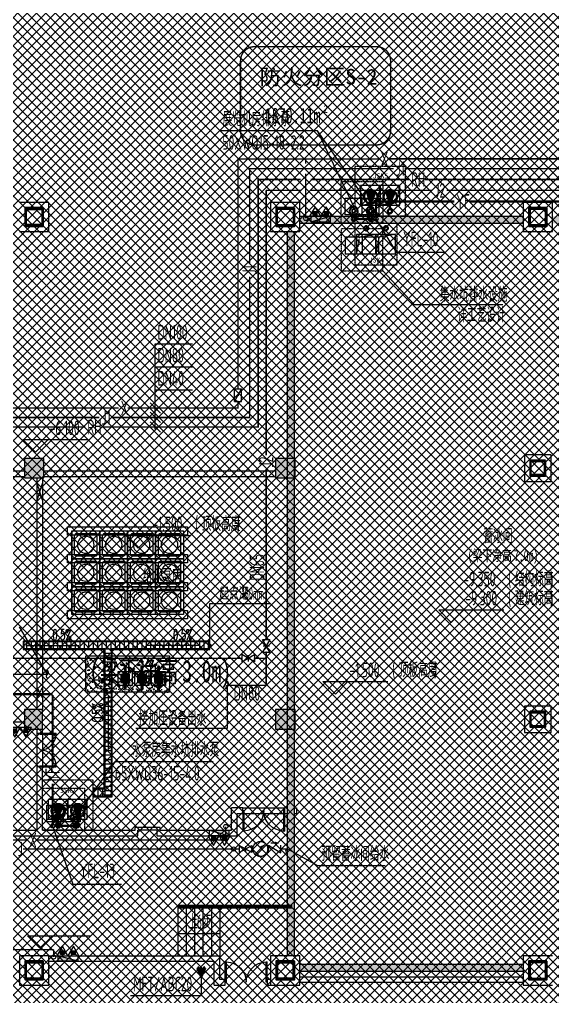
# Model space of a CAD drawing. Extents: x -2120532 to 1934524, y -1331911 to 424203.
# Drawn here: x -54734 to -35634, y -275195 to -240185 of the extents above; entities that cross this region are included whole.
import ezdxf

# ---------------------------------------------------------------- set-up
doc = ezdxf.new("R2010")
doc.units = 0
doc.header["$LTSCALE"] = 10
for name, pattern in [('( Hidden )', [0.375, 0.25, -0.125]), ('CONTINOUS', [0]), ('DASH', [0.35, 0.25, -0.1]), ('S', [0.82, 0.35, -0.06, 0, -0.06, 0.35]), ('排水', [1.1, 1, -0.1])]:
    doc.linetypes.add(name, pattern=pattern)
for name, color, linetype in [('0-绿', 3, 'Continuous'), ('0-蓝', 5, 'Continuous'), ('03小品', 2, 'Continuous'), ('A-COLUMN', 8, 'Continuous'), ('A-DIM_ELEV', 3, 'Continuous'), ('A-ROOM_NAME', 23, 'Continuous'), ('A-WALL', 2, 'Continuous'), ('COLUMN', 6, 'Continuous'), ('DIM_ELEV', 3, 'Continuous'), ('DIM_LEAD', 3, 'Continuous'), ('DIM_SYMB', 3, 'Continuous'), ('DOOR_FIRE', 8, 'Continuous'), ('HANDRAIL', 3, 'Continuous'), ('PUB_HATCH', 8, 'Continuous'), ('SPACE', 7, 'Continuous'), ('W-DIM_压力废', 3, 'Continuous'), ('W-DIM_直饮', 3, 'Continuous'), ('W-DIM_给水', 3, 'Continuous'), ('W-EQUIP_消火栓', 7, 'Continuous'), ('W-EQUIP_灭火器', 7, 'Continuous'), ('W-EQUIP_给水', 7, 'Continuous'), ('W-PIPE-压力废', 31, 'Continuous'), ('W-PIPE-消防', 1, 'Continuous'), ('W-PIPE-直饮', 62, 'Continuous'), ('W-PIPE-给水', 3, 'Continuous'), ('W-PIPE-给水中', 72, 'S'), ('W-TEXT_压力废', 7, 'Continuous'), ('W-TEXT_消防', 7, 'Continuous'), ('W-TEXT_直饮', 7, 'Continuous'), ('W-TEXT_给水', 7, 'Continuous'), ('W-TWT_DASH', 8, 'Continuous'), ('W-TWT_LEAD', 3, 'Continuous'), ('W-VALVE_压力废', 7, 'Continuous'), ('W-VALVE_废水', 7, 'Continuous'), ('W-VALVE_消防', 7, 'Continuous'), ('W-VALVE_给水', 7, 'Continuous'), ('W-VPIPE-压力废', 31, 'Continuous'), ('W-VPIPE-消防', 1, 'Continuous'), ('W-VPIPE-给水', 3, 'Continuous'), ('画水辅助', 6, 'Continuous'), ('集水坑', 4, 'Continuous')]:
    doc.layers.add(name, color=color, linetype=linetype)
doc.layers.add('DIM_MODI', color=6, linetype='Continuous', plot=False)
doc.layers.add('GPS-污水', color=2, linetype='排水', lineweight=40)
doc.layers.add('钢柱', color=51, linetype='Continuous', lineweight=35)
doc.styles.add('8B2_02', font='tssdeng.shx', dxfattribs={"width": 0.6, "bigfont": 'TSSDCHN.shx'})
doc.styles.add('_TCH_DIM', font='SIMPLEX', dxfattribs={"bigfont": 'GBCBIG'})
doc.styles.get("Standard").update_dxf_attribs({"font": 'TSSDENG.shx', "width": 0.7, "bigfont": 'TSSDCHN.shx'})
doc.styles.add('黑体', font='simhei.ttf', dxfattribs={"width": 0.65})

# ---------------------------------------------------------------- blocks, each defined once
blk = doc.blocks.new('集水坑1500x1500')
blk.add_line((750, -300), (750, -900))
at = {"linetype": '( Hidden )'}
blk.add_lwpolyline([(0, 0), (1500, 0), (1500, -1500), (0, -1500)], close=True, dxfattribs=at)
blk.add_lwpolyline([(150, -900), (150, -300), (1350, -300), (1350, -900)], close=True)
blk = doc.blocks.new('A$C2E841D35')
at = {"color": 7, "ltscale": 100}
for p, q in [((292, 381), (181, 381)), ((292, 219), (181, 219)), ((292, -219), (181, -219)), ((292, -381), (181, -381))]:
    blk.add_line(p, q, dxfattribs=at)
for centre, radius in [((150, 297), 86.2), ((150, 297), 86.2), ((150, 300), 62), ((430, 300), 159), ((430, 300), 159), ((430, 300), 140), ((430, 300), 140), ((430, 300), 73.2), ((430, 300), 73.2), ((430, 300), 56.6), ((430, 300), 56.6), ((150, -303), 86.2), ((150, -303), 86.2), ((150, -300), 62), ((430, -300), 159), ((430, -300), 159), ((430, -300), 140), ((430, -300), 140), ((430, -300), 73.2), ((430, -300), 73.2), ((430, -300), 56.6), ((430, -300), 56.6)]:
    blk.add_circle(centre, radius, dxfattribs=at)
blk = doc.blocks.new('$VALVE$00000485')
at = {"linetype": 'CONTINOUS'}
for p, q in [((-90, 67), (-90, -42)), ((90, 42), (-90, 42)), ((90, -40), (-90, -18))]:
    blk.add_line(p, q, dxfattribs=at)
for q in [(90, 72), (90, -72)]:
    blk.add_line((90, 0), q)
for p in [(-90, 0), (90, 0)]:
    blk.add_point(p)
blk = doc.blocks.new('$VALVE$00000447')
for p, q in [((-82, 0), (-82, 90)), ((-82, 0), (-82, -90)), ((82, 0), (82, 90)), ((82, 0), (82, -90))]:
    blk.add_line(p, q)
blk.add_circle((0, 0), 60.1)
for p in [(-82, 0), (82, 0)]:
    blk.add_point(p)
blk = doc.blocks.new('$VALVE$00000591')
blk.add_line((67, 530), (-67, 369))
blk.add_lwpolyline([(-67, 369, 0, 40, 0), (-14, 463, 40, 40, 0)], format="xyseb")
for points, const_width in [([(0, 300), (0, 0)], 30), ([(0, 182), (75, 182), (75, 107)], 7.5)]:
    blk.add_lwpolyline(points, dxfattribs=dict(const_width=const_width))
for radius in [150, 110]:
    blk.add_circle((0, 450), radius)
blk = doc.blocks.new('$VALVE$00000486')
for p, q in [((90, 55), (-90, 16)), ((-90, -48), (-90, 48)), ((90, 72), (90, -72)), ((90, 72), (90, -72)), ((90, -72), (90, 72)), ((90, -55), (-90, -16))]:
    blk.add_line(p, q)
for p in [(-90, 0), (90, 0)]:
    blk.add_point(p)
blk = doc.blocks.new('0516建筑图_t8-消防泵')
at = {"layer": 'W-VALVE_消防'}
for p, q in [((-373, 133), (-413, 133)), ((-413, -133), (-413, 133)), ((-373, -133), (-373, 133)), ((-333, 133), (-373, 133)), ((-333, -133), (-333, 133)), ((-234, 53), (-333, 53)), ((-300, 53), (-300, 300)), ((-300, 300), (300, 300)), ((-191, 146), (-219, 194)), ((-146, 191), (-194, 219)), ((0, 9), (-167, 9)), ((-166, 22), (0, 22)), ((0, 37), (-163, 37)), ((-160, 50), (0, 50)), ((0, 64), (-155, 64)), ((-149, 77), (0, 77)), ((0, 96), (-137, 96)), ((-127, 109), (0, 109)), ((0, 124), (-112, 124)), ((-96, 137), (0, 137)), ((0, 158), (-57, 158)), ((0, 158), (57, 158)), ((96, 137), (0, 137)), ((0, 124), (112, 124)), ((127, 109), (0, 109)), ((0, 96), (137, 96)), ((149, 77), (0, 77)), ((0, 64), (155, 64)), ((160, 50), (0, 50)), ((0, 37), (163, 37)), ((166, 22), (0, 22)), ((0, 9), (167, 9)), ((146, 191), (194, 219)), ((191, 146), (219, 194)), ((234, 53), (333, 53)), ((300, 53), (300, 300)), ((333, -133), (333, 133)), ((333, 133), (413, 133)), ((373, -133), (373, 133)), ((413, -133), (413, 133)), ((-373, -133), (-413, -133)), ((-333, -133), (-373, -133)), ((-234, -53), (-333, -53)), ((-300, -300), (-300, -53)), ((-300, -300), (300, -300)), ((-191, -146), (-219, -194)), ((-146, -191), (-194, -219)), ((0, -9), (-167, -9)), ((-166, -22), (0, -22)), ((0, -37), (-163, -37)), ((-160, -50), (0, -50)), ((0, -64), (-155, -64)), ((-149, -77), (0, -77)), ((-137, -96), (137, -96)), ((-127, -109), (0, -109)), ((0, -124), (-112, -124)), ((-96, -137), (0, -137)), ((0, -158), (-57, -158)), ((0, -9), (167, -9)), ((166, -22), (0, -22)), ((0, -37), (163, -37)), ((160, -50), (0, -50)), ((0, -64), (155, -64)), ((149, -77), (0, -77)), ((127, -109), (0, -109)), ((0, -124), (112, -124)), ((96, -137), (0, -137)), ((0, -158), (57, -158)), ((146, -191), (194, -219)), ((191, -146), (219, -194)), ((234, -53), (333, -53)), ((300, -300), (300, -53)), ((333, -133), (413, -133))]:
    blk.add_line(p, q, dxfattribs=at)
blk.add_lwpolyline([(500, -500), (-500, -500), (-500, 500), (500, 500)], close=True, dxfattribs=at)
at = {"layer": 'W-VALVE_消防', "const_width": 13.3}
for points in [[(-204, 211, -1), (-204, 197, -1)], [(211, 204, -1), (197, 204, -1)], [(-211, -204, -1), (-197, -204, -1)], [(204, -211, -1), (204, -197, -1)]]:
    blk.add_lwpolyline(points, format="xyb", close=True, dxfattribs=at)
at = {"layer": 'W-VALVE_消防'}
for centre, radius in [((-273, 273), 20), ((0, 0), 240), ((273, 273), 20), ((769, 0), 75), ((-273, -273), 20), ((273, -273), 20)]:
    blk.add_circle(centre, radius, dxfattribs=at)
for centre, radius, start, end in [((0, 0), 300, 137.7195, 222.2805), ((-203, 203), 18.7, 134.99999, 210.81545), ((-203, 203), 18.7, 59.18455, 134.99999), ((0, 0), 300, 47.71949, 132.28051), ((203, 203), 18.7, 45, 120.81545), ((203, 203), 18.7, 329.18455, 45), ((0, 0), 300, 317.7195, 42.2805), ((-203, -203), 18.7, 149.18455, 225), ((-203, -203), 18.7, 225, 300.81545), ((0, 0), 300, 227.71949, 312.28051), ((203, -203), 18.7, 239.18455, 314.99999), ((203, -203), 18.7, 314.99999, 30.81545)]:
    blk.add_arc(centre, radius, start, end, dxfattribs=at)
at = {"layer": 'W-VALVE_消防', "extrusion": (0, 0, -1)}
for major_axis, start_param, end_param in [((-1, -219), 3.138955, 9.42214), ((0, -209), 3.142292, 9.425477), ((-119, -118), 0.839259, 0.917562), ((-119, -118), 1.00564, 1.086357), ((118, -119), 2.747668, 2.833685), ((118, -119), 2.963409, 3.061976), ((118, -119), 3.190188, 3.315406), ((0, -167), 2.795167, 3.48535), ((-119, -118), 2.963939, 3.089157), ((-119, -118), 3.21737, 3.315936), ((-119, -118), 3.445661, 3.531677), ((118, -119), 5.192988, 5.273706), ((118, -119), 5.361783, 5.440086), ((118, -119), 2.22019, 2.298494), ((118, -119), 2.051396, 2.132113), ((-119, -118), 0.304068, 0.390084), ((-119, -118), 0.075777, 0.174344), ((118, -119), 1.393143, 1.518361), ((-1, -167), -0.348195, 0.341987), ((118, -119), 0.048595, 0.173814), ((-119, -118), 4.534206, 4.632772), ((118, -119), 5.889261, 5.975277), ((-119, -118), 4.147233, 4.22795), ((118, -119), 5.551648, 5.629951)]:
    blk.add_ellipse((0, 0), major_axis=major_axis, ratio=1, start_param=start_param, end_param=end_param, dxfattribs=at)
at = {"layer": 'W-VALVE_消防', "xscale": 0.5, "yscale": 0.5, "zscale": 0.5, "rotation": 180}
blk.add_blockref('$VALVE$00000591', (-979, 0), dxfattribs=at)
at = {"layer": 'W-VALVE_消防', "xscale": -1, "yscale": -1, "rotation": 180}
blk.add_blockref('$VALVE$00000447', (-797, 0), dxfattribs=at)
at = {"layer": 'W-VALVE_消防', "xscale": -1.12, "yscale": 1.12, "zscale": 1.12}
blk.add_blockref('$VALVE$00000485', (-564, 0), dxfattribs=at)
at = {"layer": 'W-VALVE_消防'}
blk.add_blockref('$VALVE$00000486', (554, 0), dxfattribs=at)
blk = doc.blocks.new('A$C6D5A102A')
at = {"color": 8}
for p, q in [((0, 0), (0, 1000)), ((0, 1000), (0, 0)), ((1000, 1000), (0, 1000)), ((100, 835), (100, 165)), ((825, 910), (175, 910)), ((900, 165), (900, 835)), ((1000, 0), (1000, 1000)), ((175, 90), (825, 90)), ((0, 0), (1000, 0))]:
    blk.add_line(p, q, dxfattribs=at)
blk.add_circle((500, 500), 300, dxfattribs=at)
for centre, start, end in [((175, 835), 90, 180), ((825, 835), 0, 90), ((175, 165), 180, 270), ((825, 165), 270, 0)]:
    blk.add_arc(centre, 75, start, end, dxfattribs=at)
blk = doc.blocks.new('h4')
at = {"layer": 'W-TWT_DASH', "linetype": 'ByBlock'}
for points in [[(-48659, -258710), (-52959, -258710), (-52959, -258410), (-48659, -258410)], [(-48659, -259710), (-52959, -259710), (-52959, -259410), (-48659, -259410)], [(-48659, -260710), (-52959, -260710), (-52959, -260410), (-48659, -260410)], [(-48659, -261710), (-52959, -261710), (-52959, -261410), (-48659, -261410)]]:
    blk.add_lwpolyline(points, close=True, dxfattribs=at)
at = {"layer": 'W-TWT_DASH', "linetype": 'ByBlock', "xscale": -1, "rotation": 180}
for p in [(-52809, -258560), (-51809, -258560), (-50809, -258560), (-49809, -258560), (-52809, -259560), (-51809, -259560), (-50809, -259560), (-49809, -259560), (-52809, -260560), (-51809, -260560), (-50809, -260560), (-49809, -260560)]:
    blk.add_blockref('A$C6D5A102A', p, dxfattribs=at)
blk = doc.blocks.new('A$C10817FE3')
at = {"layer": '0-蓝', "color": 9, "linetype": 'DASH', "ltscale": 3, "const_width": 50}
blk.add_lwpolyline([(-159591, -82167), (-155213, -82167, 0.414214), (-154713, -81667), (-154713, -79147, 0.414214), (-155213, -78647), (-159591, -78647, 0.414214), (-160091, -79147), (-160091, -81667, 0.414214)], format="xyb", close=True, dxfattribs=at)
at = {"layer": '0-绿', "color": 0, "linetype": 'DASH', "style": '黑体'}
blk.add_text('防火分区S-2', height=563.3, dxfattribs=at).set_placement((-159407, -80007))
at = {"layer": '0-绿', "color": 0, "linetype": 'DASH', "style": '黑体', "width": 0.65}
for s, height, p in [('1870.11m', 563.3, (-159219, -81398)), ('2', 282, (-157113, -81023))]:
    blk.add_text(s, height=height, dxfattribs=at).set_placement(p)
blk = doc.blocks.new('人防集水坑')
at = {"layer": 'GPS-污水', "color": 8, "linetype": '排水'}
for centre in [(307561, 701151), (307561, 700451)]:
    blk.add_circle(centre, 75, dxfattribs=at)
at = {"layer": '集水坑', "color": 8, "linetype": 'DASH', "ltscale": 0.5}
blk.add_lwpolyline([(306241, 700051), (306241, 701551), (307741, 701551), (307741, 700051)], close=True, dxfattribs=at)
at = {"layer": '集水坑', "color": 8, "linetype": 'Continuous', "ltscale": 0.5}
for points in [[(306641, 701501), (306641, 700801), (307341, 700801), (307341, 701501)], [(306641, 700801), (306641, 700101), (307341, 700101), (307341, 700801)]]:
    blk.add_lwpolyline(points, close=True, dxfattribs=at)
at = {"layer": '集水坑', "color": 8, "linetype": 'DASH', "ltscale": 0.5}
for points in [[(307341, 700801), (307237, 701397), (306641, 701501)], [(307347, 700101), (307243, 700697), (306647, 700801)]]:
    blk.add_lwpolyline(points, dxfattribs=at)
blk = doc.blocks.new('$SB01_1')
h = blk.add_hatch(color=256)
h.dxf.hatch_style = 1
h.paths.add_polyline_path([(-0.381, -0.323), (0.5, 0), (-0.381, 0.323)])
h.paths.add_polyline_path([(0, 0), (0.002, 0), (0.002, 0.001), (0, 0.001)], flags=24)
h.paths.add_polyline_path([(0, -0.002), (0.003, -0.002), (0.003, -0.001), (0, -0.001)], flags=24)
h.paths.add_polyline_path([(0, -0.003), (0.003, -0.003), (0.003, -0.002), (0, -0.002)], flags=24)
for p, q in [((0.5, 0), (-0.381, 0.323)), ((-0.381, 0.323), (-0.381, -0.323)), ((0.5, 0), (-0.381, -0.323))]:
    blk.add_line(p, q)
blk.add_circle((0, 0), 0.5)
at = {"flags": 1}
for tag, p in [('UNIT', (0, 0)), ('SPEC', (0, -0.002)), ('WHAT', (0, -0.003))]:
    blk.add_attdef(tag, p, '', height=0.001, dxfattribs=at)
blk = doc.blocks.new('_FZH')
blk.add_lwpolyline([(-0.5, -0.5), (0.5, -0.5), (0.5, 0.5), (-0.5, 0.5)], close=True)
at = {"layer": 'PUB_HATCH'}
blk.add_solid([(-0.5, -0.5), (0.5, -0.5), (-0.5, 0.5), (0.5, 0.5)], dxfattribs=at)
blk = doc.blocks.new('$DorLib2D$00000002')
for p, q in [((-0.5, 0), (-0.5, 0.4875)), ((-0.475, 0.4875), (-0.5, 0.4875)), ((-0.475, 0), (-0.475, 0.4875)), ((0.475, 0), (0.475, 0.4875)), ((0.475, 0.4875), (0.5, 0.4875)), ((0.5, 0), (0.5, 0.4875)), ((-0.5, 0), (-0.475, 0)), ((0.5, 0), (0.475, 0))]:
    blk.add_line(p, q)
at = {"lineweight": 13}
for centre, start, end in [((-0.4875, 0), 0, 88.53072), ((0.4875, 0), 91.46928, 180)]:
    blk.add_arc(centre, 0.4875, start, end, dxfattribs=at)
blk = doc.blocks.new('$TwtSys$00000434')
for p, q in [((-0.5, 0.5), (-0.5, -0.5)), ((-0.5, -0.5), (0.5, 0.5)), ((0.5, 0.5), (-0.5, 0.5)), ((0.5, -0.5), (0.5, 0.5)), ((-0.5, -0.5), (0.5, -0.5))]:
    blk.add_line(p, q)
blk.add_solid([(0.5, -0.5), (0.5, 0.5), (-0.5, -0.5)])
blk = doc.blocks.new('$VALVE$00000742')
blk.add_line((-93, -93), (93, 93))
blk.add_lwpolyline([(93, 93, 0, 50, 0), (-13, 22, 50, 50, 0)], format="xyseb")
blk.add_circle((0, 0), 150)
for p in [(-150, 0), (150, 0)]:
    blk.add_point(p)
blk = doc.blocks.new('$VALVE$00000315')
blk.add_line((-75, 125), (75, 125))
blk.add_lwpolyline([(-125, -75), (-125, 75), (125, -75), (125, 75)])
for p in [(-125, 0), (125, 0)]:
    blk.add_point(p)
blk.add_solid([(0, 125), (0, 150), (75, 125)])
blk = doc.blocks.new('$VALVE$00000296')
for points in [[(-125, 72), (-125, -72), (125, 72), (125, -72), (-125, 72)], [(0, 60), (0, -64)]]:
    blk.add_lwpolyline(points)
for p in [(-125, 0), (125, 0)]:
    blk.add_point(p)
blk = doc.blocks.new('$TwtSys$00000132')
at = {"elevation": 0}
blk.add_lwpolyline([(7, -101, -0.575183), (0, 0, 0.604745), (-11, 101, 16.924828)], format="xyb", dxfattribs=at)
blk = doc.blocks.new('$TwtSys$00000546')
h = blk.add_hatch()
h.set_pattern_fill('ANSI31', color=256, scale=200, style=0)
h.set_pattern_definition([(45, (-38543.802, -6670.83), (-17.67767, 17.67767), [])])
h.paths.add_polyline_path([(-65, 174), (65, 174), (65, 44), (-65, 44)])
for points in [[(0, 344), (-198, 0), (198, 0)], [(-65, 174), (65, 174), (65, 44), (-65, 44)]]:
    blk.add_lwpolyline(points, close=True)
blk = doc.blocks.new('$VALVE$00000316')
for p, q in [((-125, 72), (125, -72)), ((-125, 72), (-125, -72)), ((-125, 72), (125, 72)), ((125, 72), (125, -72)), ((-125, -72), (125, -72))]:
    blk.add_line(p, q)
at = {"const_width": 21.1}
blk.add_lwpolyline([(-11, 0, 1), (11, 0, 1)], format="xyb", close=True, dxfattribs=at)
for p in [(-125, 0), (125, 0)]:
    blk.add_point(p)
at = {"color": 7, "flags": 9}
for tag in ['XSIZE', 'YSIZE']:
    blk.add_attdef(tag, (0, 0), '', height=0.5, dxfattribs=at)
blk = doc.blocks.new('$TWTSYS$00000547')
blk.add_hatch(color=256).paths.add_polyline_path([(-155, 0), (0, 346), (155, 0)])
for p, q in [((-155, 0), (0, 346)), ((155, 0), (-155, 0)), ((155, 0), (0, 346))]:
    blk.add_line(p, q)
for centre in [(-103, -26), (103, -26)]:
    blk.add_circle(centre, 25.7)
blk = doc.blocks.new('A$C1C3C0163')
h = blk.add_hatch()
h.set_pattern_fill('ANSI37', color=8, scale=150)
h.set_pattern_definition([(45, (-601697.23, -233886.27), (-168.3798, 168.3798), []), (135, (-601697.23, -233886.27), (-168.3798, -168.3798), [])])
h.paths.add_polyline_path([(-80300, 5300), (-80300, -9000), (-62000, -9000), (-62000, -64625), (-76750, -64625), (-76750, -62675), (-73875, -62675), (-73775, -57275), (-100380, -57275), (-100572, -124002), (-71150, -123999), (-71150, -126437), (-63509, -133383), (-65550, -135650), (-61611, -139196), (-83885, -163934), (-83885, -174096), (-119589, -213750), (-196450, -213750), (-196450, -207800), (-209700, -193450), (-209700, -169150), (-201700, -169149), (-201700, 5300), (-192675, 5300)])

msp = doc.modelspace()

# ---------------------------------------------------------------- hatches: boundary and pattern name
at = {"layer": '03小品'}
h = msp.add_hatch(dxfattribs=at)
h.set_pattern_fill('ANSI31', color=8, scale=100, angle=585, style=0)
h.set_pattern_definition([(270, (300, -1e-10), (158.75, -2e-13), [])])
h.paths.add_polyline_path([(-54578.2, -262490.4), (-47939.5, -262490.4), (-47939.5, -262730.4), (-54578.2, -262730.4)])
h = msp.add_hatch(dxfattribs=at)
h.set_pattern_fill('ANSI31', color=8, scale=100, angle=135, style=0)
h.set_pattern_definition([(180, (1800.5, -1e-10), (-1e-14, -158.75), [])])
h.paths.add_polyline_path([(-51678.6, -262730.4), (-51438.6, -262730.4), (-51438.6, -268005.4), (-51678.6, -268005.4)])
h = msp.add_hatch(dxfattribs=at)
h.set_pattern_fill('ANSI31', color=8, scale=100, angle=585, style=0)
h.set_pattern_definition([(270, (0, 1e-10), (158.75, -2e-13), [])])
h.paths.add_polyline_path([(-52108.6, -267765.4), (-52108.6, -268005.4), (-51678.6, -268005.4), (-51678.6, -267765.4)])
at = {"layer": 'DIM_SYMB'}
for points in [[(-52604.3, -262611.6), (-53054.3, -262611.6), (-53054.3, -262551.6)], [(-50187.1, -262611.6), (-49737.1, -262611.6), (-49737.1, -262551.6)], [(-51558.6, -266316.5), (-51558.6, -265866.5), (-51618.6, -265866.5)], [(-47558.6, -272935.4), (-48008.6, -272935.4), (-48008.6, -272875.4)]]:
    msp.add_hatch(color=8, dxfattribs=at).paths.add_polyline_path(points)
at = {"layer": 'PUB_HATCH'}
for points in [[(-36683.6, -247485.4), (-36683.6, -247235.4), (-44683.6, -247235.4), (-44683.6, -247485.4)], [(-32033.6, -247485.4), (-32033.6, -247235.4), (-35633.6, -247235.4), (-35633.6, -247485.4)], [(-44883.6, -247785.4), (-45133.6, -247785.4), (-45133.6, -268535.4), (-44883.6, -268535.4)], [(-45133.6, -273735.4), (-44883.6, -273735.4), (-44883.6, -268535.4), (-45133.6, -268535.4)], [(-36683.6, -274285.4), (-36683.6, -274035.4), (-44683.6, -274035.4), (-44683.6, -274285.4)]]:
    msp.add_hatch(color=8, dxfattribs=at).paths.add_polyline_path(points)
at = {"layer": 'W-PIPE-压力废'}
for points in [[(-41958.5, -246705.6), (-41996, -246705.6), (-41996, -246668.1)], [(-41958.5, -246705.6), (-41958.5, -246668.1), (-41996, -246668.1)]]:
    msp.add_hatch(color=256, dxfattribs=at).paths.add_polyline_path(points)
at = {"layer": 'W-PIPE-消防'}
for points in [[(-46904.5, -245179.3), (-46904.5, -245153), (-46930.8, -245153)], [(-46904.5, -245179.3), (-46930.8, -245179.3), (-46930.8, -245153)], [(-46904.5, -254103), (-46904.5, -254129.2), (-46878.3, -254129.2)], [(-46904.5, -254103), (-46878.3, -254103), (-46878.3, -254129.2)]]:
    msp.add_hatch(color=256, dxfattribs=at).paths.add_polyline_path(points)
at = {"layer": 'W-PIPE-直饮'}
for points in [[(-46179.2, -245915.3), (-46179.2, -245889), (-46205.4, -245889)], [(-46179.2, -245915.3), (-46205.4, -245915.3), (-46205.4, -245889)], [(-46179.2, -254787.8), (-46152.9, -254787.8), (-46152.9, -254814.1)], [(-46179.2, -254787.8), (-46179.2, -254814.1), (-46152.9, -254814.1)]]:
    msp.add_hatch(color=256, dxfattribs=at).paths.add_polyline_path(points)
at = {"layer": 'W-PIPE-给水'}
for points in [[(-46488.4, -245527.7), (-46488.4, -245501.4), (-46514.6, -245501.4)], [(-46488.4, -245527.7), (-46514.6, -245527.7), (-46514.6, -245501.4)], [(-46488.4, -254444.8), (-46462.1, -254444.8), (-46462.1, -254471.1)], [(-46488.4, -254444.8), (-46488.4, -254471.1), (-46462.1, -254471.1)]]:
    msp.add_hatch(color=256, dxfattribs=at).paths.add_polyline_path(points)
at = {"layer": 'W-TWT_DASH', "linetype": 'ByBlock'}
h = msp.add_hatch(dxfattribs=at)
h.set_pattern_fill('混凝土', color=256, scale=50, angle=270)
h.set_pattern_definition([(320, (393008.83, 308752.4), (-31.37607, -358.63009), [37.5, -412.5]), (265, (393008.83, 308752.4), (376.09607, 69.37567), [30, -330]), (10.4514, (393006.2, 308722.5), (344.71977, -289.25469), [31.8701, -350.57106]), (316.1842, (393108.83, 308752.4), (-82.7595, -533.62052), [56.25, -618.75]), (6.6356, (393101.93, 308707.93), (487.05894, -467.33135), [47.80514, -525.8565]), (261.1842, (393108.8, 308752.4), (487.0593, -467.33097), [45, -495]), (291, (393083.83, 308702.4), (-201.30945, -298.45353), [37.5, -412.5]), (236, (393083.83, 308702.4), (362.57502, -121.65767), [30, -330]), (341.4514, (393067.05, 308677.53), (161.26525, -420.11131), [31.8701, -350.57106]), (307.5, (393008.83, 308752.4), (166.446927, -6.079928), [0, -326, 0, -335, 0, -331.25]), (277.5, (393008.83, 308752.4), (197.205856, -131.53477), [0, -191, 0, -318.5, 0, -126.25]), (237.5, (393008.83, 308863.9), (-11.277436, -266.911218), [0, -125, 0, -390, 0, -517.5]), (227.5, (393008.83, 308913.9), (50.05249, -291.593085), [0, -162.5, 0, -259, 0, -367.5])])
h.paths.add_polyline_path([(-52360.1, -262986.4), (-49359.8, -262986.4), (-49359.8, -264286.4), (-52360.1, -264286.4)])

# ---------------------------------------------------------------- linework, layer by layer
at = {"color": 8}
for p, q in [((-51710.1, -263473.6), (-51710.1, -264223.6)), ((-52085.1, -263848.6), (-51335.1, -263848.5))]:
    msp.add_line(p, q, dxfattribs=at)
at = {"color": 8, "linetype": 'DASH'}
for points in [[(-53908.6, -256776.9), (-54108.6, -257406.9)], [(-53908.6, -257406.9), (-54108.6, -256776.9)], [(-53908.6, -264101.4), (-54108.6, -264501.4)], [(-53908.6, -264501.4), (-54108.6, -264101.4)]]:
    msp.add_lwpolyline(points, dxfattribs=at)
msp.add_circle((-51710.1, -263848.6), 50)
at = {"layer": '03小品', "color": 8}
for points in [[(-54608.6, -262460.4), (-54608.6, -262760.4), (-51708.6, -262760.4), (-51708.6, -267735.4), (-52108.6, -267735.4)], [(-52108.6, -268035.4), (-51408.6, -268035.4), (-51408.6, -262760.4), (-47908.6, -262760.4), (-47908.6, -262460.4), (-54608.6, -262460.4)], [(-52108.6, -268005.4), (-51438.6, -268005.4), (-51438.6, -262730.4), (-47938.6, -262730.4), (-47938.6, -262490.4), (-54578.6, -262490.4), (-54578.6, -262730.4), (-51678.6, -262730.4), (-51678.6, -267765.4), (-52108.6, -267765.4)], [(-51678.6, -267765.4), (-51678.6, -268005.4)]]:
    msp.add_lwpolyline(points, dxfattribs=at)
at = {"layer": 'A-COLUMN', "color": 8}
for p, q in [((-53683.6, -246735.4), (-54733.6, -246735.4)), ((-53683.6, -247785.4), (-53683.6, -246735.4)), ((-44683.6, -246735.4), (-45733.6, -246735.4)), ((-45733.6, -246735.4), (-45733.6, -247785.4)), ((-44683.6, -247785.4), (-44683.6, -246735.4)), ((-35633.6, -246735.4), (-36683.6, -246735.4)), ((-36683.6, -246735.4), (-36683.6, -247785.4)), ((-35633.6, -247785.4), (-35633.6, -246735.4)), ((-54733.6, -247785.4), (-53683.6, -247785.4)), ((-45733.6, -247785.4), (-44683.6, -247785.4)), ((-36683.6, -247785.4), (-35633.6, -247785.4)), ((-35683.6, -255785.4), (-36633.6, -255785.4)), ((-36633.6, -255785.4), (-36633.6, -256735.4)), ((-35683.6, -256735.4), (-35683.6, -255785.4)), ((-36633.6, -256735.4), (-35683.6, -256735.4)), ((-35683.6, -264785.4), (-36633.6, -264785.4)), ((-36633.6, -264785.4), (-36633.6, -265735.4)), ((-35683.6, -265735.4), (-35683.6, -264785.4)), ((-36633.6, -265735.4), (-35683.6, -265735.4)), ((-53683.6, -273735.4), (-54733.6, -273735.4)), ((-54733.6, -273735.4), (-54733.6, -274785.4)), ((-53683.6, -274785.4), (-53683.6, -273735.4)), ((-35633.6, -273735.4), (-36683.6, -273735.4)), ((-36683.6, -273735.4), (-36683.6, -274785.4)), ((-54733.6, -274785.4), (-53683.6, -274785.4)), ((-36683.6, -274785.4), (-35633.6, -274785.4))]:
    msp.add_line(p, q, dxfattribs=at)
at = {"layer": 'A-DIM_ELEV', "color": 8}
for p, q in [((-54161.4, -255687.8), (-54611.4, -255237.8)), ((-54611.4, -255237.8), (-52277.6, -255237.8)), ((-54161.4, -255687.8), (-53711.4, -255237.8)), ((-50477.2, -259128.8), (-50927.2, -258678.8)), ((-50927.2, -258678.8), (-48593.4, -258678.8)), ((-50477.2, -259128.8), (-50027.2, -258678.8)), ((-39259.8, -261790.4), (-39709.8, -261340.4)), ((-39709.8, -261340.4), (-37376, -261340.4)), ((-39259.8, -261790.4), (-38809.8, -261340.4)), ((-43414.9, -264361), (-43864.9, -263911)), ((-43864.9, -263911), (-41531.1, -263911)), ((-43414.9, -264361), (-42964.9, -263911))]:
    msp.add_line(p, q, dxfattribs=at)
at = {"layer": 'A-WALL', "color": 8}
for p, q in [((-44683.6, -247235.4), (-36683.6, -247235.4)), ((-44683.6, -247485.4), (-36683.6, -247485.4)), ((-45133.6, -268535.4), (-45133.6, -247785.4)), ((-44883.6, -268535.4), (-44883.6, -247785.4)), ((-58608.6, -256360.4), (-54558.6, -256360.4)), ((-58608.6, -256560.4), (-54558.6, -256560.4)), ((-54108.6, -256610.4), (-54108.6, -264910.4)), ((-53908.6, -256610.4), (-53908.6, -264910.4)), ((-53858.6, -256360.4), (-45558.6, -256360.4)), ((-53858.6, -256560.4), (-45558.6, -256560.4)), ((-54558.6, -265360.4), (-57108.6, -265360.4)), ((-54558.6, -265560.4), (-57008.6, -265560.4)), ((-54108.6, -265610.4), (-54108.6, -265760.4)), ((-53908.6, -265760.4), (-53908.6, -265610.4)), ((-54108.6, -265760.4), (-53908.6, -265760.4)), ((-53908.6, -266960.4), (-54108.6, -266960.4)), ((-54108.6, -266960.4), (-54108.6, -269235.4)), ((-53908.6, -269235.4), (-53908.6, -266960.4)), ((-47133.6, -269235.4), (-47133.6, -268435.4)), ((-46733.6, -268435.4), (-47133.6, -268435.4)), ((-46733.6, -268635.4), (-46733.6, -268435.4)), ((-45133.6, -268435.4), (-45233.6, -268435.4)), ((-45233.6, -268435.4), (-45233.6, -268635.4)), ((-44883.6, -268435.4), (-44808.6, -268435.4)), ((-44808.6, -268435.4), (-44808.6, -268635.4)), ((-46933.6, -269435.4), (-46933.6, -268635.4)), ((-46933.6, -268635.4), (-46733.6, -268635.4)), ((-45233.6, -268635.4), (-45133.6, -268635.4)), ((-45133.6, -273735.4), (-45133.6, -268535.4)), ((-44883.6, -273735.4), (-44883.6, -268535.4)), ((-44883.6, -268635.4), (-44808.6, -268635.4)), ((-49695.2, -269135.4), (-50595.2, -269135.4)), ((-50595.2, -269235.4), (-50595.2, -269135.4)), ((-49695.2, -269235.4), (-49695.2, -269135.4)), ((-57108.6, -269435.4), (-54008.6, -269435.4)), ((-57008.6, -269235.4), (-54108.6, -269235.4)), ((-54008.6, -269435.4), (-50495.2, -269435.4)), ((-53908.6, -269235.4), (-50595.2, -269235.4)), ((-49795.2, -269235.4), (-50495.2, -269235.4)), ((-50495.2, -269435.4), (-50495.2, -269235.4)), ((-49795.2, -269435.4), (-49795.2, -269235.4)), ((-49795.2, -269435.4), (-46933.6, -269435.4)), ((-49695.2, -269235.4), (-47133.6, -269235.4)), ((-53683.6, -273735.4), (-47558.6, -273735.4)), ((-47558.6, -274585.4), (-47558.6, -273735.4)), ((-53683.6, -273935.4), (-47758.6, -273935.4)), ((-47758.6, -274785.4), (-47758.6, -273935.4)), ((-44683.6, -274035.4), (-36683.6, -274035.4)), ((-44683.6, -274285.4), (-36683.6, -274285.4)), ((-47758.6, -274785.4), (-47358.6, -274785.4)), ((-47358.6, -274585.4), (-47558.6, -274585.4)), ((-47358.6, -274785.4), (-47358.6, -274585.4)), ((-45733.6, -274585.4), (-45858.6, -274585.4)), ((-45858.6, -274585.4), (-45858.6, -274785.4)), ((-45858.6, -274785.4), (-45733.6, -274785.4)), ((-44683.6, -274485.4), (-36683.6, -274485.4)), ((-44683.6, -274685.4), (-36683.6, -274685.4))]:
    msp.add_line(p, q, dxfattribs=at)
at = {"layer": 'COLUMN', "color": 8}
for p, q in [((-44683.6, -273735.4), (-45733.6, -273735.4)), ((-45733.6, -273735.4), (-45733.6, -274785.4)), ((-44683.6, -274785.4), (-44683.6, -273735.4)), ((-45733.6, -274785.4), (-44683.6, -274785.4))]:
    msp.add_line(p, q, dxfattribs=at)
at = {"layer": 'DIM_ELEV', "color": 8}
for p, q in [((-54001.9, -273466.5), (-54451.9, -273016.5)), ((-54451.9, -273016.5), (-52206, -273016.5)), ((-54001.9, -273466.5), (-53551.9, -273016.5))]:
    msp.add_line(p, q, dxfattribs=at)
at = {"layer": 'DIM_LEAD', "color": 8}
for p, q in [((-47908.6, -262610.4), (-47908.6, -261112.1)), ((-47908.6, -261112.1), (-45736.4, -261112.1))]:
    msp.add_line(p, q, dxfattribs=at)
at = {"layer": 'DIM_LEAD', "color": 8, "const_width": 60}
msp.add_lwpolyline([(-47908.6, -262640.4, 1), (-47908.6, -262580.4, 1)], format="xyb", close=True, dxfattribs=at)
at = {"layer": 'DIM_SYMB', "color": 8}
for points in [[(-54506.9, -262611.6), (-52604.3, -262611.6)], [(-48279.4, -262611.6), (-50187.1, -262611.6)], [(-51558.6, -264408.7), (-51558.6, -266316.5)], [(-49058.6, -272935.4), (-47558.6, -272935.4)]]:
    msp.add_lwpolyline(points, dxfattribs=at)
at = {"layer": 'DOOR_FIRE', "color": 8}
for p, q in [((-54108.6, -265760.4), (-54108.6, -266960.4)), ((-53908.6, -265760.4), (-53908.6, -266960.4)), ((-46733.6, -268435.4), (-45233.6, -268435.4)), ((-46733.6, -268635.4), (-45233.6, -268635.4))]:
    msp.add_line(p, q, dxfattribs=at)
at = {"layer": 'GPS-污水', "color": 8, "linetype": '排水'}
for p, q in [((-42158.6, -246980.4), (-42158.6, -246778.6)), ((-41458.6, -246980.4), (-41458.6, -246778.6)), ((-53358.6, -268980.4), (-53358.6, -268778.6)), ((-52658.6, -268980.4), (-52658.6, -268778.6))]:
    msp.add_line(p, q, dxfattribs=at)
for centre in [(-42158.6, -247055.4), (-41458.6, -247055.4), (-53358.6, -269055.4), (-52658.6, -269055.4)]:
    msp.add_circle(centre, 75, dxfattribs=at)
at = {"layer": 'HANDRAIL', "color": 8}
for points in [[(-49058.6, -271935.4), (-49058.6, -273735.4)], [(-44958.6, -271935.4), (-49058.6, -271935.4)], [(-44958.6, -271965.4), (-49058.6, -271965.4)], [(-44958.6, -272005.4), (-49058.6, -272005.4)], [(-44958.6, -272035.4), (-44958.6, -272035.4), (-49058.6, -272035.4)], [(-48758.6, -272035.4), (-48758.6, -273735.4)], [(-48458.6, -272035.4), (-48458.6, -273735.4)], [(-48158.6, -272035.4), (-48158.6, -273735.4)], [(-47858.6, -272035.4), (-47858.6, -273735.4)], [(-47558.6, -272035.4), (-47558.6, -273735.4)]]:
    msp.add_lwpolyline(points, dxfattribs=at)
at = {"layer": 'W-DIM_压力废', "linetype": 'ByBlock'}
for p, q in [((-41958.5, -247331, 0), (-41232.2, -248519.1, 0)), ((-41232.2, -248519.1, 0), (-39487.9, -248519.1, 0)), ((-53548.2, -269081, 0), (-52821.9, -271166.6, 0)), ((-52821.9, -271166.6, 0), (-51077.7, -271166.6, 0))]:
    msp.add_line(p, q, dxfattribs=at)
at = {"layer": 'W-DIM_直饮'}
for p, q in [((-49866.7, -253453.8), (-49866.7, -251803.8)), ((-49866.7, -251803.8), (-48538.2, -251803.8)), ((-49866.7, -252628.8), (-48538.2, -252628.8)), ((-49866.7, -254862.8), (-49866.7, -253453.8)), ((-49866.7, -253453.8), (-48538.2, -253453.8)), ((-50052.3, -253917.4), (-49681.1, -254288.6)), ((-50052.3, -254259.2), (-49681.1, -254630.4)), ((-50052.3, -254602.2), (-49681.1, -254973.4))]:
    msp.add_line(p, q, dxfattribs=at)
at = {"layer": 'W-DIM_给水'}
for p, q in [((-53734.1, -263654), (-54737.1, -261948)), ((-45108.6, -269911), (-44049.8, -270499.1)), ((-44049.8, -270499.1), (-41634.5, -270499.1))]:
    msp.add_line(p, q, dxfattribs=at)
at = {"layer": 'W-PIPE-压力废', "ltscale": 1.5, "const_width": 75}
for points in [[(-41958.5, -247256), (-41958.5, -246705.6)], [(-41958.5, -246705.6), (-39151.6, -246705.6)], [(-38601.8, -246705.6), (-31581.3, -246705.6)], [(-42769.8, -247331), (-42033.5, -247331)], [(-53548.2, -264360.5), (-59043, -264360.5)], [(-53548.2, -267014.2), (-53548.2, -264390.5)], [(-53548.2, -269081), (-53548.2, -267564)], [(-52733.5, -269081), (-53469.8, -269081)]]:
    msp.add_lwpolyline(points, dxfattribs=at)
at = {"layer": 'W-PIPE-消防', "ltscale": 1.5, "const_width": 52.5}
for points in [[(-46904.5, -245179.3), (-44475.7, -245179.1)], [(-46904.5, -253421.7), (-46904.5, -245179.3)], [(-44475.7, -245179.1), (-41867.9, -245178.8)], [(-44475.7, -245351.4), (-44475.7, -245179.1)], [(-41548.3, -245178.8), (-32782.7, -245178.1)], [(-44475.7, -247311.6), (-44475.7, -245703.9)], [(-44400.7, -247311.6), (-44290.4, -247311.6)], [(-62569.2, -254103), (-51179.9, -254103)], [(-50860.3, -254103), (-46904.5, -254103)], [(-46904.5, -254103), (-46904.5, -253871.1)], [(-47342.9, -269588.2), (-47342.9, -269104)], [(-54466.9, -269588.2), (-59924.3, -269588.2)], [(-47342.9, -269588.2), (-54147.2, -269588.2)], [(-53512.7, -273515.2), (-61108.5, -273515.2)], [(-53512.7, -273780.8), (-53512.7, -273515.2)]]:
    msp.add_lwpolyline(points, dxfattribs=at)
at = {"layer": 'W-PIPE-直饮', "ltscale": 1.5, "const_width": 52.5}
for points in [[(-46179.2, -245915.3), (-44652, -245915.3)], [(-46179.2, -254787.8), (-46179.2, -245915.3)], [(-44299.5, -245915.3), (-40778.9, -245915.3)], [(-40204.9, -245915.3), (-32203.3, -245915.3)], [(-59012.8, -254787.8), (-52378.9, -254787.8)], [(-51804.9, -254787.8), (-46179.2, -254787.8)]]:
    msp.add_lwpolyline(points, dxfattribs=at)
at = {"layer": 'W-PIPE-给水', "ltscale": 1.5, "const_width": 52.5}
for points in [[(-46488.4, -245527.7), (-41330, -245527.7)], [(-46488.4, -248945.1), (-46488.4, -245527.7)], [(-40877.1, -245527.7), (-32503, -245527.7)], [(-46488.4, -254444.8), (-46488.4, -249397.9)], [(-62139.5, -254444.8), (-51873.3, -254444.8)], [(-51420.4, -254444.8), (-46488.4, -254444.8)], [(-57601, -263653.9), (-53734.5, -263653.9)], [(-54604, -269911), (-47062.2, -269911)], [(-46860.5, -269911), (-46987.2, -269911)], [(-46375.2, -269911), (-46410.5, -269911)], [(-45814.8, -269911), (-45835.2, -269911)], [(-45161, -269911), (-45364.8, -269911)]]:
    msp.add_lwpolyline(points, dxfattribs=at)
at = {"layer": 'W-PIPE-给水中', "ltscale": 1.5, "const_width": 52.5}
for points in [[(-45895.6, -246308.9), (-44652, -246308.9)], [(-45895.6, -255800.7), (-45895.6, -246308.9)], [(-44299.5, -246308.9), (-39941.2, -246308.9)], [(-39427.7, -246308.9), (-31903, -246308.9)], [(-45895.6, -262401.7), (-45895.6, -256314.2)], [(-45895.6, -263074.5), (-45895.6, -262851.7)], [(-46767.8, -263074.5), (-55917.4, -263074.5)], [(-45895.6, -263074.5), (-46317.8, -263074.5)], [(-45895.6, -264047.9), (-45895.6, -263074.5)], [(-47287.1, -264047.9), (-45895.6, -264047.9)]]:
    msp.add_lwpolyline(points, dxfattribs=at)
at = {"layer": 'W-TWT_DASH', "linetype": 'ByBlock'}
msp.add_lwpolyline([(-52360.1, -262986.4), (-49359.8, -262986.4), (-49359.8, -264286.4), (-52360.1, -264286.4)], close=True, dxfattribs=at)
at = {"layer": 'W-TWT_LEAD'}
for p, q in [((-44058.7, -244170.4), (-47565, -244170.4)), ((-42154.2, -246889.6), (-44058.7, -244170.4)), ((-42754.2, -246889.6), (-44058.7, -244170.4)), ((-41708.6, -249185.4), (-40586.8, -250402)), ((-40586.8, -250402), (-37418.2, -250402)), ((-47287.1, -264047.9), (-47287.1, -265595.6)), ((-47287.1, -265595.6), (-50566.1, -265595.6)), ((-53348.4, -268798.5), (-51295.6, -266775.7)), ((-52747.8, -268798.5), (-51295.6, -266775.7)), ((-51295.6, -266775.7), (-47789.2, -266775.7)), ((-48219.6, -274535.9), (-48219.6, -275169.1)), ((-48219.6, -275169.1), (-50761.7, -275169.1))]:
    msp.add_line(p, q, dxfattribs=at)
at = {"layer": 'W-VPIPE-压力废', "linetype": 'ByBlock'}
for centre in [(-41958.5, -247331), (-53544.8, -269081)]:
    msp.add_circle(centre, 75, dxfattribs=at)
at = {"layer": 'W-VPIPE-消防'}
for centre in [(-44475.7, -247311.6), (-47342.9, -269104), (-53512.7, -273780.8)]:
    msp.add_circle(centre, 75, dxfattribs=at)
at = {"layer": 'W-VPIPE-给水'}
msp.add_circle((-47062.2, -269911), 75, dxfattribs=at)
at = {"layer": '钢柱', "color": 8, "lineweight": 35}
for points in [[(-53883.6, -246935.4), (-54533.6, -246935.4), (-54533.6, -247585.4), (-53883.6, -247585.4)], [(-53923.6, -247545.4), (-54493.6, -247545.4), (-54493.6, -246975.4), (-53923.6, -246975.4)], [(-44883.6, -246935.4), (-45533.6, -246935.4), (-45533.6, -247585.4), (-44883.6, -247585.4)], [(-44913.6, -247555.4), (-45503.6, -247555.4), (-45503.6, -246965.4), (-44913.6, -246965.4)], [(-35833.6, -246935.4), (-36483.6, -246935.4), (-36483.6, -247585.4), (-35833.6, -247585.4)], [(-35873.6, -246975.4), (-36443.6, -246975.4), (-36443.6, -247545.4), (-35873.6, -247545.4)], [(-35883.6, -255985.4), (-36433.6, -255985.4), (-36433.6, -256535.4), (-35883.6, -256535.4)], [(-35913.6, -256505.4), (-36403.6, -256505.4), (-36403.6, -256015.4), (-35913.6, -256015.4)], [(-35883.6, -264985.4), (-36433.6, -264985.4), (-36433.6, -265535.4), (-35883.6, -265535.4)], [(-35913.6, -265505.4), (-36403.6, -265505.4), (-36403.6, -265015.4), (-35913.6, -265015.4)], [(-53883.6, -273935.4), (-54533.6, -273935.4), (-54533.6, -274585.4), (-53883.6, -274585.4)], [(-53923.6, -274545.4), (-54493.6, -274545.4), (-54493.6, -273975.4), (-53923.6, -273975.4)], [(-44883.6, -273935.4), (-45533.6, -273935.4), (-45533.6, -274585.4), (-44883.6, -274585.4)], [(-44923.6, -274545.4), (-45493.6, -274545.4), (-45493.6, -273975.4), (-44923.6, -273975.4)], [(-35833.6, -273935.4), (-36483.6, -273935.4), (-36483.6, -274585.4), (-35833.6, -274585.4)], [(-35873.6, -273975.4), (-36443.6, -273975.4), (-36443.6, -274545.4), (-35873.6, -274545.4)]]:
    msp.add_lwpolyline(points, close=True, dxfattribs=at)
at = {"layer": '集水坑', "color": 8, "linetype": 'DASH', "ltscale": 0.5}
for points in [[(-42708.6, -245435.4), (-40908.6, -245435.4), (-40908.6, -247235.4), (-42708.6, -247235.4)], [(-53908.6, -267435.4), (-52108.6, -267435.4), (-52108.6, -269235.4), (-53908.6, -269235.4)]]:
    msp.add_lwpolyline(points, close=True, dxfattribs=at)
at = {"layer": '集水坑', "color": 8, "linetype": 'Continuous', "ltscale": 0.5}
for points in [[(-41808.6, -246135.4), (-42508.6, -246135.4), (-42508.6, -246835.4), (-41808.6, -246835.4)], [(-41108.6, -246135.4), (-41808.6, -246135.4), (-41808.6, -246835.4), (-41108.6, -246835.4)], [(-53008.6, -268135.4), (-53708.6, -268135.4), (-53708.6, -268835.4), (-53008.6, -268835.4)], [(-52308.6, -268135.4), (-53008.6, -268135.4), (-53008.6, -268835.4), (-52308.6, -268835.4)]]:
    msp.add_lwpolyline(points, close=True, dxfattribs=at)
at = {"layer": '集水坑', "color": 8, "linetype": 'DASH', "ltscale": 0.5}
for points in [[(-42508.6, -246841.4), (-41912.8, -246737.2), (-41808.6, -246141.4)], [(-41808.6, -246835.4), (-41212.8, -246731.2), (-41108.6, -246135.4)], [(-53708.6, -268841.4), (-53112.8, -268737.2), (-53008.6, -268141.4)], [(-53008.6, -268835.4), (-52412.8, -268731.2), (-52308.6, -268135.4)]]:
    msp.add_lwpolyline(points, dxfattribs=at)

# ---------------------------------------------------------------- block references
at = {"color": 8}
msp.add_blockref('A$C10817FE3', (113277.6, -162510.4), dxfattribs=at)
at = {"layer": 'A-COLUMN', "color": 8, "rotation": 90}
for p, xscale, yscale, zscale in [((-54208.6, -256260.4), 700, 700, 700), ((-45208.6, -256260.4), 700.0000000000291, 700.0000000000291, 700.0000000000291), ((-54233.6, -265260.4), 700, 650.0000359225087, 650.0000359225087), ((-45208.6, -265260.4), 700, 700, 700)]:
    msp.add_blockref('_FZH', p, dxfattribs=dict(at, xscale=xscale, yscale=yscale, zscale=zscale))
at = {"layer": 'DIM_MODI', "color": 4}
msp.add_blockref('h4', (-50, 50), dxfattribs=at)
at = {"layer": 'DOOR_FIRE', "color": 8, "zscale": 200}
for p, xscale, yscale, rotation in [((-54008.6, -266360.4), 1200, 1200, 270), ((-46608.6, -274685.4), -1500, 1500, 359.9999999999504)]:
    msp.add_blockref('$DorLib2D$00000002', p, dxfattribs=dict(at, xscale=xscale, yscale=yscale, rotation=rotation))
at = {"layer": 'DOOR_FIRE', "color": 8, "xscale": 1500, "yscale": -1500, "zscale": 200}
msp.add_blockref('$DorLib2D$00000002', (-45983.6, -268535.4), dxfattribs=at)
at = {"layer": 'GPS-污水', "color": 8, "linetype": '排水', "xscale": -480.0000000000002, "yscale": 480.0000000000002, "zscale": 480.0000000000002, "rotation": 86.25353747292927}
for p in [(-42145.1, -246539.1, 0), (-41445.1, -246539.1, 0), (-53345.1, -268539.1, 0), (-52645.1, -268539.1, 0)]:
    msp.add_blockref('$SB01_1', p, dxfattribs=at)
at = {"layer": 'W-EQUIP_消火栓', "yscale": 200, "zscale": 700}
for p, xscale, rotation in [((-43939.9, -247335.4), 700, 7.628797073563992e-12), ((-47580.7, -269335.4), -700, 180)]:
    msp.add_blockref('$TwtSys$00000434', p, dxfattribs=dict(at, xscale=xscale, rotation=rotation))
at = {"layer": 'W-EQUIP_消火栓', "xscale": -700, "yscale": 200, "zscale": 700}
msp.add_blockref('$TwtSys$00000434', (-52999.5, -273835.4), dxfattribs=at)
at = {"layer": 'W-EQUIP_灭火器'}
for p, rotation in [((-44138.3, -247235.4), 7.628797073563992e-12), ((-43741.5, -247235.4), 7.628797073563992e-12), ((-54905.4, -265560.4), 180), ((-54508.6, -265560.4), 180), ((-47779.1, -269435.4), 180), ((-47382.3, -269435.4), 180)]:
    msp.add_blockref('$TwtSys$00000546', p, dxfattribs=dict(at, rotation=rotation))
for p in [(-53197.8, -273735.4), (-52801.1, -273735.4)]:
    msp.add_blockref('$TwtSys$00000546', p, dxfattribs=at)
at = {"layer": 'W-EQUIP_灭火器', "yscale": -1, "rotation": 359.9999999999923}
msp.add_blockref('$TWTSYS$00000547', (-48219.6, -274189.4), dxfattribs=at)
at = {"layer": 'W-EQUIP_给水', "xscale": 1.5, "yscale": 1.5, "zscale": 1.5}
for p in [(-53734.5, -263653.9), (-47287.1, -264047.9)]:
    msp.add_blockref('$TwtSys$00000132', p, dxfattribs=at)
at = {"layer": 'W-EQUIP_给水', "xscale": 1.5, "yscale": 1.5, "zscale": 1.5, "rotation": 180}
msp.add_blockref('$TwtSys$00000132', (-45161, -269911), dxfattribs=at)
at = {"layer": 'W-TWT_DASH', "linetype": 'ByBlock', "xscale": 0.5, "yscale": 0.5, "zscale": 0.5, "rotation": 269.9956829583192}
for p in [(-50950, -263798.4), (-50350, -263798.5), (-49750, -263798.4)]:
    msp.add_blockref('0516建筑图_t8-消防泵', p, dxfattribs=at)
at = {"layer": 'W-VALVE_压力废', "rotation": 180}
for p in [(-41708.6, -247485.4, 0), (-52408.6, -269235.4, 0)]:
    msp.add_blockref('集水坑1500x1500', p, dxfattribs=at)
at = {"layer": 'W-VALVE_压力废', "xscale": -1}
msp.add_blockref('集水坑1500x1500', (-41708.6, -247685.4, 0), dxfattribs=at)
at = {"layer": 'W-VALVE_废水', "xscale": -1, "rotation": 270}
msp.add_blockref('A$C2E841D35', (-42454.8, -247478.5, 0), dxfattribs=at)
at = {"layer": 'W-VALVE_废水', "rotation": 90.00000000000001}
msp.add_blockref('A$C2E841D35', (-53048.4, -269228.5, 0), dxfattribs=at)
at = {"layer": 'W-VALVE_消防', "xscale": 1.8, "yscale": 1.8, "zscale": 1.8, "rotation": 90}
msp.add_blockref('$VALVE$00000316', (-46904.5, -253646.4), dxfattribs=at)
at = {"layer": 'W-VALVE_给水', "zscale": 1.8}
for name, p, xscale, yscale, rotation in [('$VALVE$00000296', (-45895.6, -262626.7), 1.8, 1.8, 90), ('$VALVE$00000296', (-46542.8, -263074.5), -1.8, -1.8, 180), ('$VALVE$00000296', (-46635.5, -269911), -1.8, -1.8, 180), ('$VALVE$00000742', (-46105.2, -269911), -1.8, -1.8, 180), ('$VALVE$00000315', (-45589.8, -269911), -1.8, -1.8, 180)]:
    msp.add_blockref(name, p, dxfattribs=dict(at, xscale=xscale, yscale=yscale, rotation=rotation))
at = {"layer": '画水辅助'}
msp.add_blockref('A$C1C3C0163', (106241.4, -167810.4), dxfattribs=at)
at = {"layer": '集水坑', "color": 8, "linetype": 'Continuous', "rotation": 90}
msp.add_blockref('人防集水坑', (658842.1, -555226.5), dxfattribs=at)

# ---------------------------------------------------------------- texts
at = {"layer": '0-绿', "color": 8, "linetype": 'DASH', "style": '黑体'}
for s, p in [('JSK5', (-42079.4, -245876.4, 0)), ('JSK4', (-42219.1, -248893.6, 0)), ('JSK2', (-53283.3, -267901.5, 0))]:
    msp.add_text(s, height=179.2, dxfattribs=at).set_placement(p)
at = {"layer": 'A-DIM_ELEV', "color": 8, "style": '8B2_02', "width": 0.6}
for s, p in [('-6.100', (-53655.3, -255080.3)), ('-1.500', (-49971.1, -258521.3)), ('(', (-48443.4, -258521.3)), ('顶板高度', (-48201.1, -258521.3)), (')', (-46941.1, -258521.3)), ('-9.350', (-38826.4, -260500.4)), ('(', (-37226, -260500.4)), ('结构标高', (-36983.7, -260500.4)), (')', (-35723.7, -260500.4)), ('-9.300', (-38753.7, -261182.9)), ('(', (-37226, -261182.9)), ('建筑标高', (-36983.7, -261182.9)), (')', (-35723.7, -261182.9)), ('-1.500', (-42908.8, -263753.5)), ('(', (-41381.1, -263753.5)), ('顶板高度', (-41138.8, -263753.5)), (')', (-39878.8, -263753.5))]:
    msp.add_text(s, height=525, dxfattribs=at).set_placement(p)
at = {"layer": 'A-ROOM_NAME', "color": 8, "style": '8B2_02', "width": 0.6}
for s, p in [('蓄冰间', (-38106.6, -258952)), ('给水泵房', (-50315.9, -260395.3))]:
    msp.add_text(s, height=525, dxfattribs=at).set_placement(p)
at = {"layer": 'DIM_LEAD', "color": 8}
for s, width, p in [('起点深', 0.6, (-47578.6, -260977.1)), ('150mm', 0.48, (-46768.6, -260977.1))]:
    msp.add_text(s, height=450, dxfattribs=dict(at, width=width)).set_placement(p)
at = {"layer": 'DIM_SYMB', "color": 8, "style": '_TCH_DIM', "width": 0.564706}
for p in [(-53555.6, -262425), (-49233.3, -262425)]:
    msp.add_text('0.5%%%', height=382.5, dxfattribs=at).set_placement(p)
msp.add_text('0.5%%%', height=382.5, rotation=90, dxfattribs=at).set_placement((-51745.2, -265362.6))
at = {"layer": 'DIM_SYMB', "color": 8}
for s, width, p in [('上', 0.6, (-48689.5, -272777.9)), ('6', 0.48, (-48374.5, -272777.9)), ('步', 0.6, (-48180.7, -272777.9))]:
    msp.add_text(s, height=525, dxfattribs=dict(at, width=width)).set_placement(p)
at = {"layer": 'SPACE', "color": 8, "style": '黑体', "width": 0.65}
for s, height, p in [('(', 394.3, (-38674.3, -259588.4)), ('梁下净高', 394.3, (-38490, -259588.4)), ('7.0m)', 394.3, (-37015.6, -259588.4)), ('(', 788.6, (-52218.7, -263933.7)), ('梁下净高', 788.61, (-51850.1, -263933.7)), ('3.0m)', 788.61, (-48901.2, -263933.7))]:
    msp.add_text(s, height=height, dxfattribs=at).set_placement(p)
at = {"layer": 'W-DIM_压力废', "color": 7, "linetype": 'ByBlock', "style": '8B2_02', "width": 0.6}
for s, p in [('YFL-10', (-40986.2, -248309.1, 0)), ('YFL-13', (-52575.9, -270956.6, 0))]:
    msp.add_text(s, height=525, dxfattribs=at).set_placement(p)
at = {"layer": 'W-DIM_压力废', "color": 7, "style": '8B2_02', "width": 0.6}
msp.add_text('DN65', height=525, rotation=90, dxfattribs=at).set_placement((-45961.4, -260291.5))
msp.add_text('DN80', height=525, dxfattribs=at).set_placement((-47061.3, -264596.9))
at = {"layer": 'W-DIM_直饮', "color": 7, "style": '8B2_02', "width": 0.6}
for s, p in [('DN100', (-49791.7, -251653.8)), ('DN80', (-49791.7, -252478.8)), ('DN40', (-49791.7, -253303.8))]:
    msp.add_text(s, height=525, dxfattribs=at).set_placement(p)
at = {"layer": 'W-DIM_给水', "color": 7, "style": '8B2_02', "width": 0.6}
msp.add_text('预留蓄冰间给水', height=525, dxfattribs=at).set_placement((-43909.8, -270341.6))
at = {"layer": 'W-TEXT_压力废', "style": '8B2_02', "width": 0.6}
msp.add_text('YF', height=525, dxfattribs=at).set_placement((-39076.6, -246968.1))
msp.add_text('YF', height=525, rotation=90, dxfattribs=at).set_placement((-53285.7, -267489))
at = {"layer": 'W-TEXT_消防', "style": '8B2_02', "width": 0.6}
msp.add_text('X', height=525, rotation=0.00476, dxfattribs=at).set_placement((-41792.9, -245441.3))
for p in [(-51104.9, -254365.5), (-54391.9, -269850.7)]:
    msp.add_text('X', height=525, dxfattribs=at).set_placement(p)
at = {"layer": 'W-TEXT_直饮', "style": '8B2_02', "width": 0.6}
for p in [(-40703.9, -246177.8), (-52303.9, -255050.3)]:
    msp.add_text('RH', height=525, dxfattribs=at).set_placement(p)
at = {"layer": 'W-TEXT_给水', "style": '8B2_02', "width": 0.6}
for s, p in [('J1', (-41255, -245790.2)), ('J2', (-39866.2, -246571.4)), ('J1', (-51798.3, -254707.3)), ('J', (-54800.2, -270173.5))]:
    msp.add_text(s, height=525, dxfattribs=at).set_placement(p)
for s, p in [('J1', (-46225.9, -249322.9)), ('J2', (-45633.1, -256239.2))]:
    msp.add_text(s, height=525, rotation=90, dxfattribs=at).set_placement(p)
at = {"layer": 'W-TWT_LEAD', "color": 7, "style": '8B2_02', "width": 0.6}
for s, p in [('展览机房排水泵', (-47460, -244012.9)), ('50XWQ15-18-2.2', (-47460, -244852.9)), ('集水坑排水设施', (-39671.2, -250297)), ('详工艺设计', (-39043.7, -251032)), ('接加压设备出水', (-50461.1, -265490.6)), ('水泵房集水坑排水泵', (-50699.5, -266618.2)), ('65XWQ36-15-4.0', (-51310.8, -267458.2)), ('MFT/ABC20', (-50656.7, -275011.6))]:
    msp.add_text(s, height=525, dxfattribs=at).set_placement(p)

doc.saveas('drawing.dxf')
